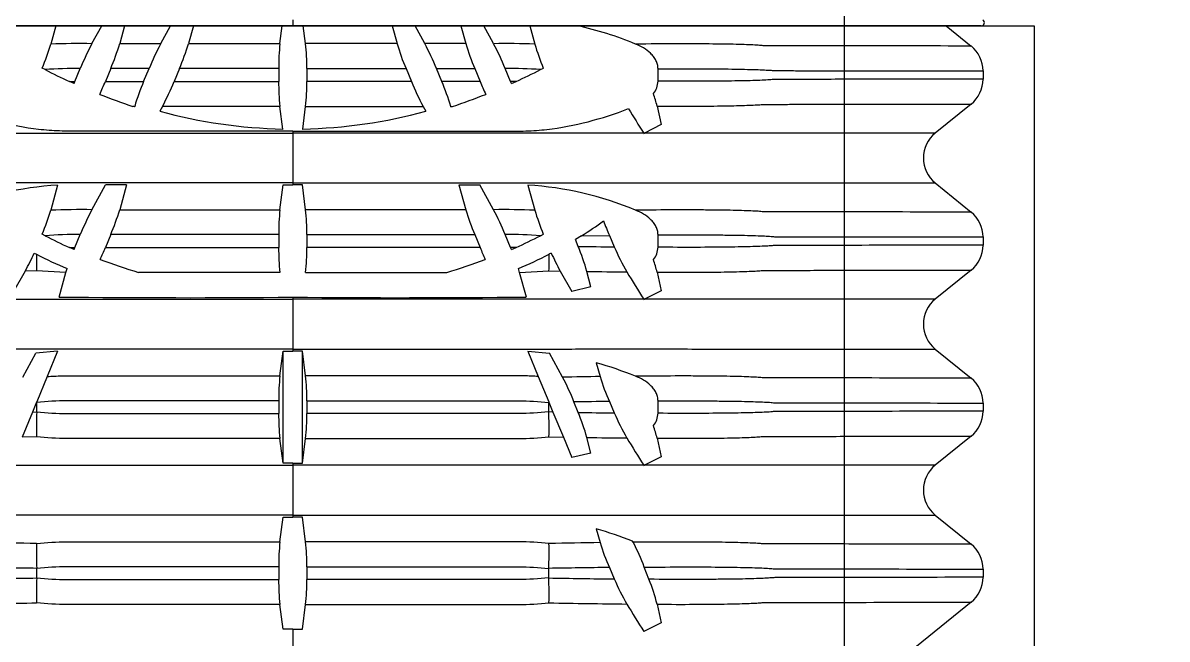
# Model space of a CAD drawing. Header units: millimetres. Extents: x -455371 to 117772, y -78417 to 116564.
# Drawn here: x -37894.9 to -37539.2, y 54080.9 to 54272.3 of the extents above; entities that cross this region are included whole.
import ezdxf

# ---------------------------------------------------------------- set-up
doc = ezdxf.new("R2010")
doc.units = ezdxf.units.MM
doc.layers.get('0').update_dxf_attribs({"color": 255})
doc.layers.add('BETON-STOP', color=141, linetype='Continuous')
doc.layers.add('Contorno-Cupolex', color=3, linetype='Continuous')
doc.layers.add('Cls', color=7, linetype='Continuous', lineweight=25)
doc.layers.add('quote', color=5, linetype='Continuous', lineweight=15)

# ---------------------------------------------------------------- blocks, each defined once
blk = doc.blocks.new('Cupolex H50')
at = {"layer": 'Contorno-Cupolex', "linetype": 'Continuous'}
for p, q in [((19721.008, 10163.821), (19721.008, 10163.635)), ((19721.008, 10163.635), (19699.654, 10163.635)), ((19742.363, 10163.635), (19721.008, 10163.635))]:
    blk.add_line(p, q, dxfattribs=at)
blk.add_arc((19742.364, 10163.735), 0.0998, 269.2777, 59.0372, dxfattribs=at)
blk = doc.blocks.new('*U2212')
at = {"xscale": 10.01836209701863, "yscale": 10.01836209701863, "zscale": 10.01836209701863}
blk.add_blockref('Cupolex H50', (-197854.97, -102387.76), dxfattribs=at)
blk = doc.blocks.new('*U2213')
at = {"layer": 'quote', "color": 0, "linetype": 'ByBlock', "lineweight": -2, "transparency": 16777216}
blk.add_blockref('*U2212', (0, 0), dxfattribs=at)
blk = doc.blocks.new('Bs H50 tacca 5')
at = {"layer": 'BETON-STOP'}
for p, q in [((19753.708, 9985.2), (19799.708, 9985.2)), ((19769.357, 9985.2), (19769.2, 9984.632)), ((19770.478, 9984.648), (19770.783, 9985.2)), ((19771.492, 9985.2), (19771.34, 9984.648)), ((19772.611, 9984.648), (19772.916, 9985.2)), ((19773.625, 9985.2), (19773.473, 9984.648)), ((19776.31, 9984.648), (19776.381, 9985.2)), ((19777.107, 9984.648), (19777.036, 9985.2)), ((19779.792, 9985.2), (19779.944, 9984.648)), ((19780.806, 9984.648), (19780.501, 9985.2)), ((19781.925, 9985.2), (19782.077, 9984.648)), ((19782.939, 9984.648), (19782.634, 9985.2)), ((19784.06, 9985.2), (19784.217, 9984.632)), ((19796.984, 9985.2), (19797.754, 9984.575)), ((19799.708, 9985.2), (19799.708, 9963.521)), ((19771.34, 9984.648), (19772.611, 9984.648)), ((19773.473, 9984.648), (19776.31, 9984.648)), ((19779.944, 9984.648), (19777.107, 9984.648)), ((19782.077, 9984.648), (19780.806, 9984.648)), ((19769.025, 9983.842), (19768.934, 9983.89)), ((19769.95, 9983.474), (19770.116, 9983.875)), ((19771.061, 9983.875), (19770.895, 9983.474)), ((19772.249, 9983.875), (19771.061, 9983.875)), ((19772.083, 9983.474), (19772.249, 9983.875)), ((19773.194, 9983.875), (19773.028, 9983.474)), ((19776.272, 9983.875), (19773.194, 9983.875)), ((19776.272, 9983.875), (19776.272, 9983.474)), ((19777.145, 9983.875), (19777.145, 9983.474)), ((19777.145, 9983.875), (19780.222, 9983.875)), ((19780.222, 9983.875), (19780.388, 9983.474)), ((19781.168, 9983.875), (19782.356, 9983.875)), ((19781.334, 9983.474), (19781.168, 9983.875)), ((19782.356, 9983.875), (19782.522, 9983.474)), ((19783.467, 9983.474), (19783.301, 9983.875)), ((19784.391, 9983.842), (19784.483, 9983.89)), ((19788.04, 9983.484), (19788.04, 9983.866)), ((19798.124, 9983.802), (19798.124, 9983.547)), ((19769.781, 9983.474), (19769.95, 9983.474)), ((19769.923, 9983.41), (19769.781, 9983.474)), ((19769.923, 9983.41), (19769.95, 9983.474)), ((19770.895, 9983.474), (19772.083, 9983.474)), ((19773.028, 9983.474), (19776.272, 9983.474)), ((19780.388, 9983.474), (19777.145, 9983.474)), ((19782.522, 9983.474), (19781.334, 9983.474)), ((19783.636, 9983.474), (19783.467, 9983.474)), ((19783.493, 9983.41), (19783.467, 9983.474)), ((19783.493, 9983.41), (19783.636, 9983.474)), ((19771.8, 9982.685), (19771.751, 9982.702)), ((19771.805, 9982.702), (19771.751, 9982.702)), ((19771.8, 9982.685), (19771.805, 9982.702)), ((19772.667, 9982.702), (19772.585, 9982.553)), ((19776.4, 9982), (19776.31, 9982.702)), ((19777.017, 9982), (19777.107, 9982.702)), ((19780.75, 9982.702), (19780.832, 9982.553)), ((19781.612, 9982.702), (19781.666, 9982.702)), ((19781.617, 9982.685), (19781.612, 9982.702)), ((19781.617, 9982.685), (19781.666, 9982.702)), ((19788.013, 9982.711), (19788.14, 9982.136)), ((19797.754, 9982.774), (19796.642, 9981.873)), ((19788.14, 9982.136), (19787.625, 9981.872)), ((19776.408, 9982), (19776.4, 9982)), ((19776.708, 9981.934), (19776.708, 9981.873)), ((19776.708, 9981.873), (19776.708, 9980.327)), ((19777.008, 9982), (19777.017, 9982)), ((19787.597, 9981.872), (19787.604, 9981.862)), ((19787.604, 9981.862), (19787.625, 9981.872)), ((19776.708, 9980.327), (19776.708, 9980.265)), ((19796.642, 9980.327), (19797.754, 9979.425)), ((19769.415, 9980.258), (19769.2, 9979.482)), ((19770.478, 9979.498), (19770.902, 9980.265)), ((19771.551, 9980.265), (19770.902, 9980.265)), ((19771.551, 9980.265), (19771.34, 9979.498)), ((19776.31, 9979.498), (19776.408, 9980.265)), ((19776.408, 9980.265), (19776.708, 9980.265)), ((19777.008, 9980.265), (19776.708, 9980.265)), ((19777.107, 9979.498), (19777.008, 9980.265)), ((19781.866, 9980.265), (19782.515, 9980.265)), ((19781.866, 9980.265), (19782.077, 9979.498)), ((19782.939, 9979.498), (19782.515, 9980.265)), ((19784.002, 9980.258), (19784.217, 9979.482)), ((19769.025, 9978.692), (19768.934, 9978.74)), ((19769.95, 9978.324), (19770.116, 9978.725)), ((19771.061, 9978.725), (19770.895, 9978.324)), ((19776.272, 9978.725), (19771.061, 9978.725)), ((19776.272, 9978.725), (19776.272, 9978.324)), ((19777.145, 9978.725), (19777.145, 9978.324)), ((19777.145, 9978.725), (19782.356, 9978.725)), ((19782.356, 9978.725), (19782.522, 9978.324)), ((19783.467, 9978.324), (19783.301, 9978.725)), ((19784.391, 9978.692), (19784.483, 9978.74)), ((19785.663, 9978.69), (19785.477, 9978.576)), ((19785.563, 9978.361), (19785.477, 9978.576)), ((19785.663, 9978.69), (19786.53, 9978.702)), ((19786.53, 9978.702), (19786.685, 9978.346)), ((19788.04, 9978.334), (19788.04, 9978.716)), ((19798.124, 9978.652), (19798.124, 9978.397)), ((19769.781, 9978.324), (19769.95, 9978.324)), ((19769.923, 9978.26), (19769.781, 9978.324)), ((19769.923, 9978.26), (19769.95, 9978.324)), ((19770.895, 9978.324), (19776.272, 9978.324)), ((19782.522, 9978.324), (19777.145, 9978.324)), ((19783.636, 9978.324), (19783.467, 9978.324)), ((19783.493, 9978.26), (19783.467, 9978.324)), ((19783.493, 9978.26), (19783.636, 9978.324)), ((19768.687, 9978.154), (19768.758, 9978.116)), ((19784.73, 9978.154), (19784.658, 9978.116)), ((19768.411, 9977.597), (19768.049, 9976.961)), ((19768.76, 9977.602), (19768.411, 9977.597)), ((19769.672, 9977.552), (19768.76, 9977.602)), ((19769.462, 9976.79), (19769.672, 9977.552)), ((19769.672, 9977.552), (19769.708, 9977.673)), ((19783.745, 9977.552), (19783.709, 9977.673)), ((19783.745, 9977.552), (19784.657, 9977.602)), ((19783.955, 9976.79), (19783.745, 9977.552)), ((19784.657, 9977.602), (19785.005, 9977.597)), ((19785.005, 9977.597), (19785.367, 9976.961)), ((19785.959, 9977.101), (19785.834, 9977.584)), ((19788.013, 9977.561), (19788.14, 9976.986)), ((19797.754, 9977.624), (19796.642, 9976.723)), ((19785.959, 9977.101), (19785.367, 9976.961)), ((19776.708, 9976.784), (19776.708, 9976.723)), ((19788.14, 9976.986), (19787.625, 9976.722)), ((19776.708, 9976.723), (19776.708, 9975.177)), ((19787.597, 9976.722), (19787.604, 9976.712)), ((19787.604, 9976.712), (19787.625, 9976.722)), ((19768.336, 9974.304), (19768.742, 9975.052)), ((19769.415, 9975.108), (19768.742, 9975.052)), ((19769.415, 9975.108), (19769.091, 9974.325)), ((19776.31, 9974.348), (19776.408, 9975.115)), ((19776.408, 9971.634), (19776.408, 9975.115)), ((19776.408, 9975.115), (19776.708, 9975.115)), ((19776.708, 9975.177), (19776.708, 9975.115)), ((19777.008, 9975.115), (19776.708, 9975.115)), ((19777.107, 9974.348), (19777.008, 9975.115)), ((19777.008, 9971.634), (19777.008, 9975.115)), ((19784.002, 9975.108), (19784.674, 9975.052)), ((19784.002, 9975.108), (19784.326, 9974.325)), ((19785.081, 9974.304), (19784.674, 9975.052)), ((19796.642, 9975.177), (19797.754, 9974.275)), ((19786.123, 9974.752), (19786.243, 9974.322)), ((19769.091, 9974.325), (19768.767, 9973.544)), ((19784.326, 9974.325), (19784.649, 9973.544)), ((19776.272, 9973.575), (19776.272, 9973.174)), ((19777.145, 9973.575), (19777.145, 9973.174)), ((19786.53, 9973.552), (19786.685, 9973.196)), ((19788.04, 9973.184), (19788.04, 9973.566)), ((19768.635, 9973.224), (19768.312, 9972.445)), ((19768.759, 9973.524), (19768.635, 9973.224)), ((19768.635, 9973.224), (19768.768, 9973.226)), ((19768.767, 9973.544), (19768.759, 9973.524)), ((19768.768, 9973.523), (19768.759, 9973.524)), ((19768.767, 9973.544), (19768.768, 9973.523)), ((19768.768, 9973.516), (19768.768, 9973.523)), ((19768.768, 9973.233), (19768.768, 9973.516)), ((19768.768, 9973.226), (19768.768, 9973.233)), ((19784.649, 9973.544), (19784.648, 9973.523)), ((19784.648, 9973.523), (19784.658, 9973.524)), ((19784.648, 9973.516), (19784.648, 9973.523)), ((19784.648, 9973.233), (19784.648, 9973.516)), ((19784.648, 9973.226), (19784.648, 9973.233)), ((19784.782, 9973.224), (19784.648, 9973.226)), ((19784.649, 9973.544), (19784.658, 9973.524)), ((19784.658, 9973.524), (19784.782, 9973.224)), ((19784.782, 9973.224), (19785.105, 9972.445)), ((19785.563, 9973.211), (19785.433, 9973.536)), ((19798.124, 9973.502), (19798.124, 9973.247)), ((19768.76, 9972.452), (19768.312, 9972.445)), ((19776.408, 9971.634), (19776.31, 9972.402)), ((19777.008, 9971.634), (19777.107, 9972.402)), ((19784.657, 9972.452), (19785.105, 9972.445)), ((19785.105, 9972.445), (19785.367, 9971.811)), ((19785.959, 9971.951), (19785.834, 9972.434)), ((19788.013, 9972.411), (19788.14, 9971.836)), ((19797.754, 9972.474), (19796.642, 9971.573)), ((19785.959, 9971.951), (19785.367, 9971.811)), ((19788.14, 9971.836), (19787.625, 9971.572)), ((19776.708, 9971.634), (19776.408, 9971.634)), ((19776.708, 9971.634), (19776.708, 9971.573)), ((19776.708, 9971.634), (19777.008, 9971.634)), ((19776.708, 9971.573), (19776.708, 9970.027)), ((19787.597, 9971.572), (19787.604, 9971.562)), ((19787.604, 9971.562), (19787.625, 9971.572)), ((19776.708, 9970.027), (19776.708, 9969.965)), ((19796.642, 9970.027), (19797.754, 9969.125)), ((19776.31, 9969.198), (19776.408, 9969.965)), ((19776.408, 9969.965), (19776.708, 9969.965)), ((19777.008, 9969.965), (19776.708, 9969.965)), ((19777.107, 9969.198), (19777.008, 9969.965)), ((19786.123, 9969.602), (19786.243, 9969.172)), ((19787.269, 9969.183), (19787.249, 9969.22)), ((19768.768, 9968.366), (19768.768, 9968.373)), ((19768.768, 9968.083), (19768.768, 9968.366)), ((19776.272, 9968.425), (19776.272, 9968.024)), ((19777.145, 9968.425), (19777.145, 9968.024)), ((19784.648, 9968.366), (19784.648, 9968.373)), ((19784.648, 9968.083), (19784.648, 9968.366)), ((19786.53, 9968.402), (19786.685, 9968.046)), ((19787.76, 9968.036), (19787.614, 9968.413)), ((19798.124, 9968.352), (19798.124, 9968.097)), ((19768.768, 9968.076), (19768.768, 9968.083)), ((19784.648, 9968.076), (19784.648, 9968.083)), ((19776.408, 9966.484), (19776.31, 9967.252)), ((19777.008, 9966.484), (19777.107, 9967.252)), ((19788.013, 9967.261), (19788.14, 9966.686)), ((19797.754, 9967.324), (19796.059, 9965.95)), ((19776.708, 9966.484), (19776.408, 9966.484)), ((19776.708, 9966.484), (19776.708, 9965.95)), ((19776.708, 9966.484), (19777.008, 9966.484)), ((19788.14, 9966.686), (19787.604, 9966.412))]:
    blk.add_line(p, q, dxfattribs=at)
for centre, radius, start, end in [((19783.423, 9975.31), 10.115, 67.204, 77.909), ((19762.319, 9986.678), 7.179, 337.1514, 343.4401), ((19770.1, 9964.262), 20.389, 88.9401, 92.5327), ((19777.919, 9980.694), 8.426, 152.0178, 157.8232), ((19764.329, 9986.738), 7.315, 336.961, 343.3986), ((19780.051, 9980.695), 8.425, 152.0175, 157.823), ((19766.462, 9986.738), 7.316, 336.9609, 343.3983), ((19783.018, 9983.927), 6.746, 173.8671, 180.4429), ((19770.399, 9983.927), 6.746, 359.5571, 6.1329), ((19786.955, 9986.738), 7.316, 196.6017, 203.0391), ((19773.366, 9980.695), 8.425, 22.177, 27.9825), ((19789.087, 9986.738), 7.315, 196.6014, 203.039), ((19783.316, 9964.262), 20.389, 87.4673, 91.0599), ((19775.498, 9980.694), 8.426, 22.1768, 27.9822), ((19791.098, 9986.678), 7.179, 196.5599, 202.8486), ((19797.128, 9983.801), 0.996, 0.0934, 51.069), ((19769.904, 9972.695), 11.182, 88.9164, 94.5085), ((19783.512, 9972.695), 11.182, 85.4915, 91.0836), ((19776.708, 9998.65), 16.682, 242.577, 245.463), ((19776.708, 9998.65), 16.682, 294.537, 297.423), ((19797.128, 9983.548), 0.995, 308.9229, 359.9147), ((19761.085, 9987.532), 10.616, 335.1742, 337.5273), ((19778.676, 9980.661), 7.168, 156.8946, 163.4647), ((19765.288, 9986.626), 8.358, 331.994, 337.8464), ((19782.779, 9983.41), 6.508, 179.4367, 186.2533), ((19770.637, 9983.41), 6.508, 353.7467, 0.5633), ((19788.129, 9986.626), 8.358, 202.1536, 208.006), ((19774.74, 9980.661), 7.168, 16.5353, 23.1054), ((19792.332, 9987.532), 10.616, 202.4727, 204.8258), ((19787.407, 9983.498), 0.633, 321.1137, 358.7361), ((19778.13, 10001.912), 20.242, 248.5261, 251.6284), ((19775.286, 10001.912), 20.242, 288.3716, 291.4739), ((19783.686, 9981.664), 4.451, 13.5966, 18.8246), ((19776.709, 9997.584), 15.586, 254.6566, 268.8647), ((19776.708, 9997.584), 15.586, 271.1353, 285.3434), ((19818.005, 10001.276), 36.071, 211.1229, 212.5432), ((19797.264, 9981.1), 0.992, 128.8507, 231.1493), ((19769.994, 9970.16), 10.115, 93.2828, 112.796), ((19783.423, 9970.16), 10.115, 67.204, 86.7172), ((19762.319, 9981.528), 7.179, 337.1514, 343.4401), ((19770.1, 9959.112), 20.389, 88.9401, 92.5327), ((19777.919, 9975.544), 8.426, 152.0178, 157.8232), ((19764.329, 9981.588), 7.315, 336.961, 343.3986), ((19783.018, 9978.777), 6.746, 173.8671, 180.4429), ((19770.399, 9978.777), 6.746, 359.5571, 6.1329), ((19789.087, 9981.588), 7.315, 196.6014, 203.039), ((19783.316, 9959.112), 20.389, 87.4673, 91.0599), ((19775.498, 9975.544), 8.426, 22.1768, 27.9822), ((19791.098, 9981.528), 7.179, 196.5599, 202.8486), ((19797.128, 9978.651), 0.996, 0.0934, 51.069), ((19779.191, 9989.118), 12.274, 301.8239, 305.6812), ((19794.615, 9982.22), 8.817, 200.3864, 203.5188), ((19769.904, 9967.545), 11.182, 88.9164, 94.5085), ((19776.708, 9993.5), 16.682, 242.577, 245.463), ((19783.512, 9967.545), 11.182, 85.4915, 91.0836), ((19776.708, 9993.5), 16.682, 294.537, 297.423), ((19760.985, 9982.425), 10.725, 335.3846, 337.52), ((19782.779, 9978.26), 6.508, 179.4367, 186.2533), ((19770.637, 9978.26), 6.508, 353.7467, 0.5633), ((19792.431, 9982.425), 10.725, 202.48, 204.6154), ((19790.557, 10301.602), 323.28, 269.11496, 269.31372), ((19779.164, 9975.703), 6.93, 15.7431, 22.5557), ((19793.374, 9981.202), 7.274, 203.1216, 209.9777), ((19787.407, 9978.348), 0.633, 321.1137, 358.7361), ((19797.128, 9978.398), 0.995, 308.9229, 359.9147), ((19762.106, 9981.063), 7.195, 331.1997, 336.1501), ((19775.871, 9977.883), 7.116, 178.1178, 182.2569), ((19775.358, 9991.025), 14.498, 242.9216, 247.0622), ((19776.708, 9993.5), 16.65, 248.9776, 253.305), ((19776.708, 9993.5), 16.65, 286.695, 291.0224), ((19778.059, 9991.025), 14.498, 292.9378, 297.0784), ((19777.546, 9977.883), 7.116, 357.7431, 1.8822), ((19791.31, 9981.063), 7.195, 203.8499, 208.8003), ((19783.686, 9976.514), 4.451, 13.5966, 18.8246), ((19789.497, 10218.673), 241.117, 269.12954, 269.42423), ((19819.088, 9996.805), 37.349, 211.0006, 212.527), ((19773.388, 10352.976), 376.206, 269.4021, 270.50569), ((19780.029, 10352.976), 376.206, 269.49431, 270.5979), ((19797.264, 9975.95), 0.992, 128.8507, 231.1493), ((19782.545, 9962.346), 12.912, 68.1933, 73.9131), ((19783.018, 9973.627), 6.746, 173.8671, 180.4429), ((19770.399, 9973.627), 6.746, 359.5571, 6.1329), ((19792.29, 9538.338), 436.026, 90.79467, 90.94735), ((19777.85, 9970.53), 8.157, 21.6267, 27.5629), ((19792.363, 9976.166), 6.392, 196.7661, 204.1399), ((19797.128, 9973.501), 0.996, 0.0934, 51.069), ((19790.921, 9624.223), 349.356, 90.7202, 90.90021), ((19777.687, 9972.745), 8.932, 176.9126, 181.8782), ((19775.73, 9972.745), 8.932, 358.1218, 3.0874), ((19790.557, 10296.452), 323.28, 269.11496, 269.31372), ((19779.164, 9970.553), 6.93, 15.7431, 22.5557), ((19793.374, 9976.052), 7.274, 203.1216, 209.9777), ((19797.128, 9973.248), 0.995, 308.9229, 359.9147), ((19782.779, 9973.11), 6.508, 179.4367, 186.2533), ((19770.637, 9973.11), 6.508, 353.7467, 0.5633), ((19787.407, 9973.198), 0.633, 321.1137, 358.7361), ((19783.686, 9971.364), 4.451, 13.5966, 18.8246), ((19789.497, 10213.523), 241.117, 269.12954, 269.42423), ((19819.088, 9991.655), 37.349, 211.0006, 212.527), ((19797.264, 9970.8), 0.992, 128.8507, 231.1493), ((19782.589, 9957.331), 12.77, 68.5951, 73.9327), ((19759.116, 9399.686), 569.543, 89.02971, 89.18931), ((19777.687, 9968.854), 8.932, 178.1218, 183.0874), ((19783.018, 9968.477), 6.746, 173.8671, 180.4429), ((19770.399, 9968.477), 6.746, 359.5571, 6.1329), ((19775.73, 9968.854), 8.932, 356.9126, 1.8782), ((19794.301, 9399.686), 569.543, 90.81069, 90.97029), ((19792.363, 9971.016), 6.392, 196.7661, 204.1399), ((19780.68, 9965.774), 7.42, 20.8357, 27.3599), ((19797.128, 9968.351), 0.996, 0.0934, 51.069), ((19761.187, 9525.576), 442.863, 89.01905, 89.26254), ((19792.23, 9525.576), 442.863, 90.73746, 90.98095), ((19761.563, 10386.773), 418.759, 270.70721, 270.98586), ((19777.687, 9967.595), 8.932, 176.9126, 181.8782), ((19782.779, 9967.96), 6.508, 179.4367, 186.2533), ((19770.637, 9967.96), 6.508, 353.7467, 0.5633), ((19791.853, 10386.773), 418.759, 269.01414, 269.29279), ((19775.73, 9967.595), 8.932, 358.1218, 3.0874), ((19793.374, 9970.902), 7.274, 203.1216, 209.9777), ((19782.044, 9965.743), 6.159, 14.2636, 21.852), ((19797.128, 9968.098), 0.995, 308.9229, 359.9147), ((19762.525, 10319.911), 352.663, 270.62038, 271.0131), ((19790.892, 10319.911), 352.663, 268.9869, 269.37962), ((19818.909, 9986.395), 37.139, 210.9975, 212.5513)]:
    blk.add_arc(centre, radius, start, end, dxfattribs=at)
for points, knots in [([(19797.754, 9984.575), (19796.492, 9984.575), (19795.229, 9984.578), (19793.333, 9984.581), (19792.701, 9984.582), (19791.911, 9984.583), (19791.753, 9984.584), (19791.516, 9984.584), (19791.437, 9984.584), (19791.339, 9984.584), (19791.319, 9984.584), (19791.279, 9984.585), (19791.256, 9984.588), (19791.178, 9984.596), (19791.115, 9984.6), (19790.967, 9984.608), (19790.882, 9984.611), (19790.688, 9984.618), (19790.579, 9984.622), (19790.221, 9984.631), (19789.944, 9984.635), (19789.472, 9984.639), (19789.306, 9984.64), (19788.953, 9984.641), (19788.767, 9984.641), (19788.19, 9984.64), (19787.779, 9984.638), (19787.342, 9984.634)], [0, 0, 0, 0, 0.5, 0.5, 0.75, 0.75, 0.8125, 0.8125, 0.84375, 0.84375, 0.851563, 0.851563, 0.859375, 0.859375, 0.875, 0.875, 0.890625, 0.890625, 0.90625, 0.90625, 0.9375, 0.9375, 0.953125, 0.953125, 0.96875, 0.96875, 1, 1, 1, 1]), ([(19788.04, 9983.866), (19788.04, 9983.912), (19788.034, 9983.957), (19788.017, 9984.024), (19788.01, 9984.046), (19787.994, 9984.089), (19787.985, 9984.11), (19787.954, 9984.172), (19787.929, 9984.21), (19787.887, 9984.265), (19787.872, 9984.283), (19787.841, 9984.317), (19787.825, 9984.333), (19787.743, 9984.413), (19787.669, 9984.466), (19787.51, 9984.561), (19787.427, 9984.6), (19787.342, 9984.634)], [0, 0, 0, 0, 0.125, 0.125, 0.1875, 0.1875, 0.25, 0.25, 0.375, 0.375, 0.4375, 0.4375, 0.5, 0.5, 0.75, 0.75, 1, 1, 1, 1]), ([(19788.04, 9983.866), (19788.462, 9983.868), (19788.858, 9983.869), (19789.408, 9983.868), (19789.585, 9983.868), (19789.918, 9983.865), (19790.074, 9983.864), (19790.516, 9983.859), (19790.772, 9983.853), (19791.096, 9983.843), (19791.194, 9983.84), (19791.364, 9983.832), (19791.438, 9983.829), (19791.563, 9983.82), (19791.615, 9983.813), (19791.697, 9983.81), (19791.735, 9983.812), (19791.852, 9983.811), (19791.931, 9983.811), (19792.166, 9983.811), (19792.323, 9983.81), (19793.107, 9983.809), (19793.735, 9983.808), (19795.617, 9983.805), (19796.871, 9983.802), (19798.124, 9983.802)], [0, 0, 0, 0, 0.03125, 0.03125, 0.046875, 0.046875, 0.0625, 0.0625, 0.09375, 0.09375, 0.109375, 0.109375, 0.125, 0.125, 0.140625, 0.140625, 0.15625, 0.15625, 0.1875, 0.1875, 0.25, 0.25, 0.5, 0.5, 1, 1, 1, 1]), ([(19798.124, 9983.547), (19796.87, 9983.547), (19795.615, 9983.545), (19793.731, 9983.542), (19793.103, 9983.541), (19792.318, 9983.539), (19792.161, 9983.539), (19791.925, 9983.538), (19791.847, 9983.538), (19791.729, 9983.538), (19791.692, 9983.54), (19791.608, 9983.535), (19791.555, 9983.528), (19791.365, 9983.516), (19791.195, 9983.509), (19790.87, 9983.499), (19790.751, 9983.496), (19790.495, 9983.491), (19790.358, 9983.489), (19789.918, 9983.484), (19789.587, 9983.481), (19788.853, 9983.48), (19788.459, 9983.481), (19788.04, 9983.484)], [0, 0, 0, 0, 0.5, 0.5, 0.75, 0.75, 0.8125, 0.8125, 0.84375, 0.84375, 0.859375, 0.859375, 0.875, 0.875, 0.90625, 0.90625, 0.921875, 0.921875, 0.9375, 0.9375, 0.96875, 0.96875, 1, 1, 1, 1]), ([(19776.708, 9981.934), (19774.955, 9981.934), (19773.201, 9981.934), (19771.008, 9981.934), (19770.57, 9981.934), (19770.022, 9981.934), (19769.912, 9981.934), (19769.693, 9981.934), (19769.584, 9981.936), (19769.257, 9981.947), (19769.04, 9981.963), (19768.393, 9982.037), (19767.967, 9982.119), (19767.124, 9982.338), (19766.706, 9982.474), (19766.291, 9982.632)], [0, 0, 0, 0, 0.5, 0.5, 0.625, 0.625, 0.65625, 0.65625, 0.6875, 0.6875, 0.75, 0.75, 0.875, 0.875, 1, 1, 1, 1]), ([(19776.708, 9981.934), (19778.462, 9981.934), (19780.216, 9981.934), (19782.408, 9981.934), (19782.847, 9981.934), (19783.395, 9981.934), (19783.504, 9981.934), (19783.724, 9981.934), (19783.833, 9981.936), (19784.16, 9981.947), (19784.377, 9981.963), (19785.024, 9982.037), (19785.45, 9982.119), (19786.293, 9982.338), (19786.711, 9982.474), (19787.126, 9982.632)], [0, 0, 0, 0, 0.5, 0.5, 0.625, 0.625, 0.65625, 0.65625, 0.6875, 0.6875, 0.75, 0.75, 0.875, 0.875, 1, 1, 1, 1]), ([(19788.013, 9982.711), (19788.422, 9982.709), (19788.803, 9982.708), (19789.33, 9982.71), (19789.498, 9982.711), (19789.811, 9982.714), (19789.958, 9982.715), (19790.233, 9982.72), (19790.36, 9982.722), (19790.595, 9982.728), (19790.703, 9982.732), (19790.991, 9982.742), (19791.135, 9982.749), (19791.261, 9982.762), (19791.283, 9982.765), (19791.322, 9982.765), (19791.341, 9982.765), (19791.4, 9982.765), (19791.438, 9982.765), (19791.555, 9982.765), (19791.632, 9982.765), (19791.865, 9982.766), (19792.02, 9982.766), (19792.795, 9982.768), (19793.415, 9982.769), (19795.276, 9982.772), (19796.516, 9982.774), (19797.754, 9982.774)], [0, 0, 0, 0, 0.03125, 0.03125, 0.046875, 0.046875, 0.0625, 0.0625, 0.078125, 0.078125, 0.09375, 0.09375, 0.125, 0.125, 0.132812, 0.132812, 0.140625, 0.140625, 0.15625, 0.15625, 0.1875, 0.1875, 0.25, 0.25, 0.5, 0.5, 1, 1, 1, 1]), ([(19765.819, 9981.872), (19766.196, 9981.872), (19766.595, 9981.872), (19767.226, 9981.872), (19767.441, 9981.872), (19767.884, 9981.872), (19768.11, 9981.872), (19768.789, 9981.872), (19769.249, 9981.873), (19769.947, 9981.873), (19770.181, 9981.873), (19770.647, 9981.873), (19770.88, 9981.873), (19772.978, 9981.873), (19774.843, 9981.873), (19776.708, 9981.873)], [0, 0, 0, 0, 0.125, 0.125, 0.1875, 0.1875, 0.25, 0.25, 0.375, 0.375, 0.4375, 0.4375, 0.5, 0.5, 1, 1, 1, 1]), ([(19787.597, 9981.872), (19787.221, 9981.872), (19786.822, 9981.872), (19786.191, 9981.872), (19785.975, 9981.872), (19785.533, 9981.872), (19785.307, 9981.872), (19784.627, 9981.872), (19784.168, 9981.873), (19783.469, 9981.873), (19783.236, 9981.873), (19782.77, 9981.873), (19782.537, 9981.873), (19780.439, 9981.873), (19778.573, 9981.873), (19776.708, 9981.873)], [0, 0, 0, 0, 0.125, 0.125, 0.1875, 0.1875, 0.25, 0.25, 0.375, 0.375, 0.4375, 0.4375, 0.5, 0.5, 1, 1, 1, 1]), ([(19796.642, 9981.873), (19795.434, 9981.873), (19794.227, 9981.873), (19792.415, 9981.873), (19791.811, 9981.873), (19790.906, 9981.873), (19790.604, 9981.873), (19790.264, 9981.873), (19790.228, 9981.873), (19790.148, 9981.873), (19790.095, 9981.873), (19789.897, 9981.872), (19789.718, 9981.872), (19789.265, 9981.872), (19788.987, 9981.872), (19788.362, 9981.872), (19788.013, 9981.872), (19787.625, 9981.872)], [0, 0, 0, 0, 0.5, 0.5, 0.75, 0.75, 0.875, 0.875, 0.890625, 0.890625, 0.90625, 0.90625, 0.9375, 0.9375, 0.96875, 0.96875, 1, 1, 1, 1]), ([(19776.708, 9980.327), (19775.507, 9980.327), (19774.306, 9980.327), (19772.505, 9980.327), (19771.904, 9980.327), (19771.003, 9980.327), (19770.703, 9980.327), (19770.253, 9980.327), (19770.103, 9980.327), (19769.802, 9980.327), (19769.652, 9980.327), (19769.202, 9980.327), (19768.902, 9980.327), (19768.303, 9980.328), (19768.009, 9980.328), (19767.438, 9980.328), (19767.159, 9980.328), (19766.615, 9980.328), (19766.349, 9980.328), (19765.595, 9980.328), (19765.144, 9980.328), (19764.348, 9980.328), (19764.021, 9980.328), (19763.636, 9980.327), (19763.526, 9980.327), (19763.347, 9980.327), (19763.277, 9980.327), (19763.179, 9980.327), (19763.134, 9980.327), (19763.04, 9980.327), (19762.994, 9980.327), (19762.76, 9980.327), (19762.573, 9980.327), (19762.012, 9980.327), (19761.638, 9980.327), (19759.767, 9980.327), (19758.271, 9980.327), (19756.775, 9980.327)], [0, 0, 0, 0, 0.0625, 0.0625, 0.09375, 0.09375, 0.109375, 0.109375, 0.117188, 0.117188, 0.125, 0.125, 0.140625, 0.140625, 0.15625, 0.15625, 0.171875, 0.171875, 0.1875, 0.1875, 0.21875, 0.21875, 0.25, 0.25, 0.265625, 0.265625, 0.28125, 0.28125, 0.296875, 0.296875, 0.3125, 0.3125, 0.375, 0.375, 0.5, 0.5, 1, 1, 1, 1]), ([(19776.708, 9980.327), (19777.909, 9980.327), (19779.11, 9980.327), (19780.912, 9980.327), (19781.513, 9980.327), (19782.413, 9980.327), (19782.714, 9980.327), (19783.164, 9980.327), (19783.314, 9980.327), (19783.614, 9980.327), (19783.764, 9980.327), (19784.215, 9980.327), (19784.514, 9980.327), (19785.113, 9980.328), (19785.407, 9980.328), (19785.979, 9980.328), (19786.258, 9980.328), (19786.801, 9980.328), (19787.067, 9980.328), (19787.822, 9980.328), (19788.273, 9980.328), (19789.069, 9980.328), (19789.396, 9980.328), (19789.78, 9980.327), (19789.891, 9980.327), (19790.07, 9980.327), (19790.139, 9980.327), (19790.238, 9980.327), (19790.283, 9980.327), (19790.376, 9980.327), (19790.423, 9980.327), (19790.657, 9980.327), (19790.844, 9980.327), (19791.405, 9980.327), (19791.779, 9980.327), (19793.65, 9980.327), (19795.146, 9980.327), (19796.642, 9980.327)], [0, 0, 0, 0, 0.0625, 0.0625, 0.09375, 0.09375, 0.109375, 0.109375, 0.117188, 0.117188, 0.125, 0.125, 0.140625, 0.140625, 0.15625, 0.15625, 0.171875, 0.171875, 0.1875, 0.1875, 0.21875, 0.21875, 0.25, 0.25, 0.265625, 0.265625, 0.28125, 0.28125, 0.296875, 0.296875, 0.3125, 0.3125, 0.375, 0.375, 0.5, 0.5, 1, 1, 1, 1]), ([(19797.754, 9979.425), (19796.492, 9979.425), (19795.229, 9979.428), (19793.333, 9979.431), (19792.701, 9979.432), (19791.911, 9979.433), (19791.753, 9979.434), (19791.516, 9979.434), (19791.437, 9979.434), (19791.339, 9979.434), (19791.319, 9979.434), (19791.279, 9979.435), (19791.256, 9979.438), (19791.178, 9979.446), (19791.115, 9979.45), (19790.967, 9979.458), (19790.882, 9979.461), (19790.688, 9979.468), (19790.579, 9979.472), (19790.221, 9979.481), (19789.944, 9979.485), (19789.472, 9979.489), (19789.306, 9979.49), (19788.953, 9979.491), (19788.767, 9979.491), (19788.19, 9979.49), (19787.779, 9979.488), (19787.342, 9979.484)], [0, 0, 0, 0, 0.5, 0.5, 0.75, 0.75, 0.8125, 0.8125, 0.84375, 0.84375, 0.851562, 0.851562, 0.859375, 0.859375, 0.875, 0.875, 0.890625, 0.890625, 0.90625, 0.90625, 0.9375, 0.9375, 0.953125, 0.953125, 0.96875, 0.96875, 1, 1, 1, 1]), ([(19788.04, 9978.716), (19788.04, 9978.762), (19788.034, 9978.807), (19788.017, 9978.874), (19788.01, 9978.896), (19787.994, 9978.939), (19787.985, 9978.96), (19787.954, 9979.022), (19787.929, 9979.06), (19787.887, 9979.115), (19787.872, 9979.133), (19787.841, 9979.167), (19787.825, 9979.183), (19787.743, 9979.263), (19787.669, 9979.316), (19787.51, 9979.411), (19787.427, 9979.45), (19787.342, 9979.484)], [0, 0, 0, 0, 0.125, 0.125, 0.1875, 0.1875, 0.25, 0.25, 0.375, 0.375, 0.4375, 0.4375, 0.5, 0.5, 0.75, 0.75, 1, 1, 1, 1]), ([(19788.04, 9978.716), (19788.462, 9978.718), (19788.858, 9978.719), (19789.408, 9978.718), (19789.585, 9978.718), (19789.918, 9978.715), (19790.074, 9978.714), (19790.516, 9978.709), (19790.772, 9978.703), (19791.096, 9978.693), (19791.194, 9978.69), (19791.364, 9978.682), (19791.438, 9978.679), (19791.563, 9978.67), (19791.615, 9978.663), (19791.697, 9978.66), (19791.735, 9978.662), (19791.852, 9978.661), (19791.931, 9978.661), (19792.166, 9978.661), (19792.323, 9978.66), (19793.107, 9978.659), (19793.735, 9978.658), (19795.617, 9978.655), (19796.871, 9978.652), (19798.124, 9978.652)], [0, 0, 0, 0, 0.03125, 0.03125, 0.046875, 0.046875, 0.0625, 0.0625, 0.09375, 0.09375, 0.109375, 0.109375, 0.125, 0.125, 0.140625, 0.140625, 0.15625, 0.15625, 0.1875, 0.1875, 0.25, 0.25, 0.5, 0.5, 1, 1, 1, 1]), ([(19798.124, 9978.397), (19796.87, 9978.397), (19795.615, 9978.395), (19793.731, 9978.392), (19793.103, 9978.391), (19792.318, 9978.389), (19792.161, 9978.389), (19791.925, 9978.388), (19791.847, 9978.388), (19791.729, 9978.388), (19791.692, 9978.39), (19791.608, 9978.385), (19791.555, 9978.378), (19791.365, 9978.366), (19791.195, 9978.359), (19790.87, 9978.349), (19790.751, 9978.346), (19790.495, 9978.341), (19790.358, 9978.339), (19789.918, 9978.334), (19789.587, 9978.331), (19788.853, 9978.33), (19788.459, 9978.331), (19788.04, 9978.334)], [0, 0, 0, 0, 0.5, 0.5, 0.75, 0.75, 0.8125, 0.8125, 0.84375, 0.84375, 0.859375, 0.859375, 0.875, 0.875, 0.90625, 0.90625, 0.921875, 0.921875, 0.9375, 0.9375, 0.96875, 0.96875, 1, 1, 1, 1]), ([(19788.013, 9977.561), (19788.422, 9977.559), (19788.803, 9977.558), (19789.33, 9977.56), (19789.498, 9977.561), (19789.811, 9977.564), (19789.958, 9977.565), (19790.233, 9977.57), (19790.36, 9977.572), (19790.595, 9977.578), (19790.703, 9977.582), (19790.991, 9977.592), (19791.135, 9977.599), (19791.261, 9977.612), (19791.283, 9977.615), (19791.322, 9977.615), (19791.341, 9977.615), (19791.4, 9977.615), (19791.438, 9977.615), (19791.555, 9977.615), (19791.632, 9977.615), (19791.865, 9977.616), (19792.02, 9977.616), (19792.795, 9977.618), (19793.415, 9977.619), (19795.276, 9977.622), (19796.516, 9977.624), (19797.754, 9977.624)], [0, 0, 0, 0, 0.03125, 0.03125, 0.046875, 0.046875, 0.0625, 0.0625, 0.078125, 0.078125, 0.09375, 0.09375, 0.125, 0.125, 0.132813, 0.132813, 0.140625, 0.140625, 0.15625, 0.15625, 0.1875, 0.1875, 0.25, 0.25, 0.5, 0.5, 1, 1, 1, 1]), ([(19765.819, 9976.722), (19766.196, 9976.722), (19766.595, 9976.722), (19767.226, 9976.722), (19767.441, 9976.722), (19767.884, 9976.722), (19768.11, 9976.722), (19768.789, 9976.722), (19769.249, 9976.723), (19769.947, 9976.723), (19770.181, 9976.723), (19770.647, 9976.723), (19770.88, 9976.723), (19772.978, 9976.723), (19774.843, 9976.723), (19776.708, 9976.723)], [0, 0, 0, 0, 0.125, 0.125, 0.1875, 0.1875, 0.25, 0.25, 0.375, 0.375, 0.4375, 0.4375, 0.5, 0.5, 1, 1, 1, 1]), ([(19787.597, 9976.722), (19787.221, 9976.722), (19786.822, 9976.722), (19786.191, 9976.722), (19785.975, 9976.722), (19785.533, 9976.722), (19785.307, 9976.722), (19784.627, 9976.722), (19784.168, 9976.723), (19783.469, 9976.723), (19783.236, 9976.723), (19782.77, 9976.723), (19782.537, 9976.723), (19780.439, 9976.723), (19778.573, 9976.723), (19776.708, 9976.723)], [0, 0, 0, 0, 0.125, 0.125, 0.1875, 0.1875, 0.25, 0.25, 0.375, 0.375, 0.4375, 0.4375, 0.5, 0.5, 1, 1, 1, 1]), ([(19796.642, 9976.723), (19795.434, 9976.723), (19794.227, 9976.723), (19792.415, 9976.723), (19791.811, 9976.723), (19790.906, 9976.723), (19790.604, 9976.723), (19790.264, 9976.723), (19790.228, 9976.723), (19790.148, 9976.723), (19790.095, 9976.723), (19789.897, 9976.722), (19789.718, 9976.722), (19789.265, 9976.722), (19788.987, 9976.722), (19788.362, 9976.722), (19788.013, 9976.722), (19787.625, 9976.722)], [0, 0, 0, 0, 0.5, 0.5, 0.75, 0.75, 0.875, 0.875, 0.890625, 0.890625, 0.90625, 0.90625, 0.9375, 0.9375, 0.96875, 0.96875, 1, 1, 1, 1]), ([(19776.708, 9975.177), (19775.507, 9975.177), (19774.306, 9975.177), (19772.505, 9975.177), (19771.904, 9975.177), (19771.003, 9975.177), (19770.703, 9975.177), (19770.253, 9975.177), (19770.103, 9975.177), (19769.802, 9975.177), (19769.652, 9975.177), (19769.202, 9975.177), (19768.902, 9975.177), (19768.303, 9975.178), (19768.009, 9975.178), (19767.438, 9975.178), (19767.159, 9975.178), (19766.615, 9975.178), (19766.349, 9975.178), (19765.595, 9975.178), (19765.144, 9975.178), (19764.348, 9975.178), (19764.021, 9975.178), (19763.636, 9975.177), (19763.526, 9975.177), (19763.347, 9975.177), (19763.277, 9975.177), (19763.179, 9975.177), (19763.134, 9975.177), (19763.04, 9975.177), (19762.994, 9975.177), (19762.76, 9975.177), (19762.573, 9975.177), (19762.012, 9975.177), (19761.638, 9975.177), (19759.767, 9975.177), (19758.271, 9975.177), (19756.775, 9975.177)], [0, 0, 0, 0, 0.0625, 0.0625, 0.09375, 0.09375, 0.109375, 0.109375, 0.117187, 0.117187, 0.125, 0.125, 0.140625, 0.140625, 0.15625, 0.15625, 0.171875, 0.171875, 0.1875, 0.1875, 0.21875, 0.21875, 0.25, 0.25, 0.265625, 0.265625, 0.28125, 0.28125, 0.296875, 0.296875, 0.3125, 0.3125, 0.375, 0.375, 0.5, 0.5, 1, 1, 1, 1]), ([(19776.708, 9975.177), (19777.909, 9975.177), (19779.11, 9975.177), (19780.912, 9975.177), (19781.513, 9975.177), (19782.413, 9975.177), (19782.714, 9975.177), (19783.164, 9975.177), (19783.314, 9975.177), (19783.614, 9975.177), (19783.764, 9975.177), (19784.215, 9975.177), (19784.514, 9975.177), (19785.113, 9975.178), (19785.407, 9975.178), (19785.979, 9975.178), (19786.258, 9975.178), (19786.801, 9975.178), (19787.067, 9975.178), (19787.822, 9975.178), (19788.273, 9975.178), (19789.069, 9975.178), (19789.396, 9975.178), (19789.78, 9975.177), (19789.891, 9975.177), (19790.07, 9975.177), (19790.139, 9975.177), (19790.238, 9975.177), (19790.283, 9975.177), (19790.376, 9975.177), (19790.423, 9975.177), (19790.657, 9975.177), (19790.844, 9975.177), (19791.405, 9975.177), (19791.779, 9975.177), (19793.65, 9975.177), (19795.146, 9975.177), (19796.642, 9975.177)], [0, 0, 0, 0, 0.0625, 0.0625, 0.09375, 0.09375, 0.109375, 0.109375, 0.117187, 0.117187, 0.125, 0.125, 0.140625, 0.140625, 0.15625, 0.15625, 0.171875, 0.171875, 0.1875, 0.1875, 0.21875, 0.21875, 0.25, 0.25, 0.265625, 0.265625, 0.28125, 0.28125, 0.296875, 0.296875, 0.3125, 0.3125, 0.375, 0.375, 0.5, 0.5, 1, 1, 1, 1]), ([(19769.091, 9974.325), (19769.241, 9974.335), (19769.391, 9974.342), (19769.616, 9974.347), (19769.692, 9974.348), (19769.842, 9974.348), (19769.917, 9974.348), (19770.293, 9974.348), (19770.594, 9974.348), (19771.497, 9974.348), (19772.098, 9974.348), (19773.903, 9974.348), (19775.107, 9974.348), (19776.31, 9974.348)], [0, 0, 0, 0, 0.0625, 0.0625, 0.09375, 0.09375, 0.125, 0.125, 0.25, 0.25, 0.5, 0.5, 1, 1, 1, 1]), ([(19784.326, 9974.325), (19784.176, 9974.335), (19784.026, 9974.342), (19783.8, 9974.347), (19783.725, 9974.348), (19783.575, 9974.348), (19783.499, 9974.348), (19783.123, 9974.348), (19782.823, 9974.348), (19781.92, 9974.348), (19781.318, 9974.348), (19779.513, 9974.348), (19778.31, 9974.348), (19777.107, 9974.348)], [0, 0, 0, 0, 0.0625, 0.0625, 0.09375, 0.09375, 0.125, 0.125, 0.25, 0.25, 0.5, 0.5, 1, 1, 1, 1]), ([(19797.754, 9974.275), (19796.492, 9974.275), (19795.229, 9974.278), (19793.333, 9974.281), (19792.701, 9974.282), (19791.911, 9974.283), (19791.753, 9974.284), (19791.516, 9974.284), (19791.437, 9974.284), (19791.339, 9974.284), (19791.319, 9974.284), (19791.279, 9974.285), (19791.256, 9974.288), (19791.178, 9974.296), (19791.115, 9974.3), (19790.967, 9974.308), (19790.882, 9974.311), (19790.688, 9974.318), (19790.579, 9974.322), (19790.221, 9974.331), (19789.944, 9974.335), (19789.472, 9974.339), (19789.306, 9974.34), (19788.953, 9974.341), (19788.767, 9974.341), (19788.19, 9974.34), (19787.779, 9974.338), (19787.342, 9974.334)], [0, 0, 0, 0, 0.5, 0.5, 0.75, 0.75, 0.8125, 0.8125, 0.84375, 0.84375, 0.851563, 0.851563, 0.859375, 0.859375, 0.875, 0.875, 0.890625, 0.890625, 0.90625, 0.90625, 0.9375, 0.9375, 0.953125, 0.953125, 0.96875, 0.96875, 1, 1, 1, 1]), ([(19788.04, 9973.566), (19788.04, 9973.612), (19788.034, 9973.657), (19788.017, 9973.724), (19788.01, 9973.746), (19787.994, 9973.789), (19787.985, 9973.81), (19787.954, 9973.872), (19787.929, 9973.91), (19787.887, 9973.965), (19787.872, 9973.983), (19787.841, 9974.017), (19787.825, 9974.033), (19787.743, 9974.113), (19787.669, 9974.166), (19787.51, 9974.261), (19787.427, 9974.3), (19787.342, 9974.334)], [0, 0, 0, 0, 0.125, 0.125, 0.1875, 0.1875, 0.25, 0.25, 0.375, 0.375, 0.4375, 0.4375, 0.5, 0.5, 0.75, 0.75, 1, 1, 1, 1]), ([(19776.272, 9973.575), (19775.021, 9973.575), (19773.771, 9973.575), (19771.895, 9973.575), (19771.269, 9973.575), (19770.488, 9973.575), (19770.331, 9973.575), (19770.097, 9973.575), (19770.019, 9973.575), (19769.862, 9973.575), (19769.784, 9973.575), (19769.393, 9973.572), (19769.081, 9973.553), (19768.768, 9973.516)], [0, 0, 0, 0, 0.5, 0.5, 0.75, 0.75, 0.8125, 0.8125, 0.84375, 0.84375, 0.875, 0.875, 1, 1, 1, 1]), ([(19777.145, 9973.575), (19778.396, 9973.575), (19779.646, 9973.575), (19781.522, 9973.575), (19782.147, 9973.575), (19782.929, 9973.575), (19783.085, 9973.575), (19783.32, 9973.575), (19783.398, 9973.575), (19783.554, 9973.575), (19783.633, 9973.575), (19784.023, 9973.572), (19784.336, 9973.553), (19784.648, 9973.516)], [0, 0, 0, 0, 0.5, 0.5, 0.75, 0.75, 0.8125, 0.8125, 0.84375, 0.84375, 0.875, 0.875, 1, 1, 1, 1]), ([(19788.04, 9973.566), (19788.462, 9973.568), (19788.858, 9973.569), (19789.408, 9973.568), (19789.585, 9973.568), (19789.918, 9973.565), (19790.074, 9973.564), (19790.516, 9973.559), (19790.772, 9973.553), (19791.096, 9973.543), (19791.194, 9973.54), (19791.364, 9973.532), (19791.438, 9973.529), (19791.563, 9973.52), (19791.615, 9973.513), (19791.697, 9973.51), (19791.735, 9973.512), (19791.852, 9973.511), (19791.931, 9973.511), (19792.166, 9973.511), (19792.323, 9973.51), (19793.107, 9973.509), (19793.735, 9973.508), (19795.617, 9973.505), (19796.871, 9973.502), (19798.124, 9973.502)], [0, 0, 0, 0, 0.03125, 0.03125, 0.046875, 0.046875, 0.0625, 0.0625, 0.09375, 0.09375, 0.109375, 0.109375, 0.125, 0.125, 0.140625, 0.140625, 0.15625, 0.15625, 0.1875, 0.1875, 0.25, 0.25, 0.5, 0.5, 1, 1, 1, 1]), ([(19768.768, 9973.233), (19769.081, 9973.197), (19769.393, 9973.177), (19769.784, 9973.174), (19769.862, 9973.174), (19770.019, 9973.175), (19770.097, 9973.174), (19770.331, 9973.174), (19770.488, 9973.174), (19771.269, 9973.174), (19771.895, 9973.174), (19773.771, 9973.174), (19775.021, 9973.174), (19776.272, 9973.174)], [0, 0, 0, 0, 0.125, 0.125, 0.15625, 0.15625, 0.1875, 0.1875, 0.25, 0.25, 0.5, 0.5, 1, 1, 1, 1]), ([(19784.648, 9973.233), (19784.336, 9973.197), (19784.023, 9973.177), (19783.633, 9973.174), (19783.554, 9973.174), (19783.398, 9973.175), (19783.32, 9973.174), (19783.085, 9973.174), (19782.929, 9973.174), (19782.147, 9973.174), (19781.522, 9973.174), (19779.646, 9973.174), (19778.396, 9973.174), (19777.145, 9973.174)], [0, 0, 0, 0, 0.125, 0.125, 0.15625, 0.15625, 0.1875, 0.1875, 0.25, 0.25, 0.5, 0.5, 1, 1, 1, 1]), ([(19798.124, 9973.247), (19796.87, 9973.247), (19795.615, 9973.245), (19793.731, 9973.242), (19793.103, 9973.241), (19792.318, 9973.239), (19792.161, 9973.239), (19791.925, 9973.238), (19791.847, 9973.238), (19791.729, 9973.238), (19791.692, 9973.24), (19791.608, 9973.235), (19791.555, 9973.228), (19791.365, 9973.216), (19791.195, 9973.209), (19790.87, 9973.199), (19790.751, 9973.196), (19790.495, 9973.191), (19790.358, 9973.189), (19789.918, 9973.184), (19789.587, 9973.181), (19788.853, 9973.18), (19788.459, 9973.181), (19788.04, 9973.184)], [0, 0, 0, 0, 0.5, 0.5, 0.75, 0.75, 0.8125, 0.8125, 0.84375, 0.84375, 0.859375, 0.859375, 0.875, 0.875, 0.90625, 0.90625, 0.921875, 0.921875, 0.9375, 0.9375, 0.96875, 0.96875, 1, 1, 1, 1]), ([(19776.31, 9972.402), (19775.052, 9972.402), (19773.793, 9972.402), (19771.906, 9972.402), (19771.277, 9972.402), (19770.49, 9972.401), (19770.333, 9972.401), (19770.097, 9972.402), (19770.018, 9972.402), (19769.861, 9972.402), (19769.782, 9972.401), (19769.389, 9972.404), (19769.074, 9972.421), (19768.76, 9972.452)], [0, 0, 0, 0, 0.5, 0.5, 0.75, 0.75, 0.8125, 0.8125, 0.84375, 0.84375, 0.875, 0.875, 1, 1, 1, 1]), ([(19777.107, 9972.402), (19778.365, 9972.402), (19779.623, 9972.402), (19781.511, 9972.402), (19782.14, 9972.402), (19782.927, 9972.401), (19783.084, 9972.401), (19783.32, 9972.402), (19783.399, 9972.402), (19783.556, 9972.402), (19783.635, 9972.401), (19784.028, 9972.404), (19784.342, 9972.421), (19784.657, 9972.452)], [0, 0, 0, 0, 0.5, 0.5, 0.75, 0.75, 0.8125, 0.8125, 0.84375, 0.84375, 0.875, 0.875, 1, 1, 1, 1]), ([(19788.013, 9972.411), (19788.422, 9972.409), (19788.803, 9972.408), (19789.33, 9972.41), (19789.498, 9972.411), (19789.811, 9972.414), (19789.958, 9972.415), (19790.233, 9972.42), (19790.36, 9972.422), (19790.595, 9972.428), (19790.703, 9972.432), (19790.991, 9972.442), (19791.135, 9972.449), (19791.261, 9972.462), (19791.283, 9972.465), (19791.322, 9972.465), (19791.341, 9972.465), (19791.4, 9972.465), (19791.438, 9972.465), (19791.555, 9972.465), (19791.632, 9972.465), (19791.865, 9972.466), (19792.02, 9972.466), (19792.795, 9972.468), (19793.415, 9972.469), (19795.276, 9972.472), (19796.516, 9972.474), (19797.754, 9972.474)], [0, 0, 0, 0, 0.03125, 0.03125, 0.046875, 0.046875, 0.0625, 0.0625, 0.078125, 0.078125, 0.09375, 0.09375, 0.125, 0.125, 0.132812, 0.132812, 0.140625, 0.140625, 0.15625, 0.15625, 0.1875, 0.1875, 0.25, 0.25, 0.5, 0.5, 1, 1, 1, 1]), ([(19765.819, 9971.572), (19766.196, 9971.572), (19766.595, 9971.572), (19767.226, 9971.572), (19767.441, 9971.572), (19767.884, 9971.572), (19768.11, 9971.572), (19768.789, 9971.572), (19769.249, 9971.573), (19769.947, 9971.573), (19770.181, 9971.573), (19770.647, 9971.573), (19770.88, 9971.573), (19772.978, 9971.573), (19774.843, 9971.573), (19776.708, 9971.573)], [0, 0, 0, 0, 0.125, 0.125, 0.1875, 0.1875, 0.25, 0.25, 0.375, 0.375, 0.4375, 0.4375, 0.5, 0.5, 1, 1, 1, 1]), ([(19787.597, 9971.572), (19787.221, 9971.572), (19786.822, 9971.572), (19786.191, 9971.572), (19785.975, 9971.572), (19785.533, 9971.572), (19785.307, 9971.572), (19784.627, 9971.572), (19784.168, 9971.573), (19783.469, 9971.573), (19783.236, 9971.573), (19782.77, 9971.573), (19782.537, 9971.573), (19780.439, 9971.573), (19778.573, 9971.573), (19776.708, 9971.573)], [0, 0, 0, 0, 0.125, 0.125, 0.1875, 0.1875, 0.25, 0.25, 0.375, 0.375, 0.4375, 0.4375, 0.5, 0.5, 1, 1, 1, 1]), ([(19796.642, 9971.573), (19795.434, 9971.573), (19794.227, 9971.573), (19792.415, 9971.573), (19791.811, 9971.573), (19790.906, 9971.573), (19790.604, 9971.573), (19790.264, 9971.573), (19790.228, 9971.573), (19790.148, 9971.573), (19790.095, 9971.573), (19789.897, 9971.572), (19789.718, 9971.572), (19789.265, 9971.572), (19788.987, 9971.572), (19788.362, 9971.572), (19788.013, 9971.572), (19787.625, 9971.572)], [0, 0, 0, 0, 0.5, 0.5, 0.75, 0.75, 0.875, 0.875, 0.890625, 0.890625, 0.90625, 0.90625, 0.9375, 0.9375, 0.96875, 0.96875, 1, 1, 1, 1]), ([(19776.708, 9970.027), (19775.507, 9970.027), (19774.306, 9970.027), (19772.505, 9970.027), (19771.904, 9970.027), (19771.003, 9970.027), (19770.703, 9970.027), (19770.253, 9970.027), (19770.103, 9970.027), (19769.802, 9970.027), (19769.652, 9970.027), (19769.202, 9970.027), (19768.902, 9970.027), (19768.303, 9970.028), (19768.009, 9970.028), (19767.438, 9970.028), (19767.159, 9970.028), (19766.615, 9970.028), (19766.349, 9970.028), (19765.595, 9970.028), (19765.144, 9970.028), (19764.348, 9970.028), (19764.021, 9970.028), (19763.636, 9970.027), (19763.526, 9970.027), (19763.347, 9970.027), (19763.277, 9970.027), (19763.179, 9970.027), (19763.134, 9970.027), (19763.04, 9970.027), (19762.994, 9970.027), (19762.76, 9970.027), (19762.573, 9970.027), (19762.012, 9970.027), (19761.638, 9970.027), (19759.767, 9970.027), (19758.271, 9970.027), (19756.775, 9970.027)], [0, 0, 0, 0, 0.0625, 0.0625, 0.09375, 0.09375, 0.109375, 0.109375, 0.117188, 0.117188, 0.125, 0.125, 0.140625, 0.140625, 0.15625, 0.15625, 0.171875, 0.171875, 0.1875, 0.1875, 0.21875, 0.21875, 0.25, 0.25, 0.265625, 0.265625, 0.28125, 0.28125, 0.296875, 0.296875, 0.3125, 0.3125, 0.375, 0.375, 0.5, 0.5, 1, 1, 1, 1]), ([(19776.708, 9970.027), (19777.909, 9970.027), (19779.11, 9970.027), (19780.912, 9970.027), (19781.513, 9970.027), (19782.413, 9970.027), (19782.714, 9970.027), (19783.164, 9970.027), (19783.314, 9970.027), (19783.614, 9970.027), (19783.764, 9970.027), (19784.215, 9970.027), (19784.514, 9970.027), (19785.113, 9970.028), (19785.407, 9970.028), (19785.979, 9970.028), (19786.258, 9970.028), (19786.801, 9970.028), (19787.067, 9970.028), (19787.822, 9970.028), (19788.273, 9970.028), (19789.069, 9970.028), (19789.396, 9970.028), (19789.78, 9970.027), (19789.891, 9970.027), (19790.07, 9970.027), (19790.139, 9970.027), (19790.238, 9970.027), (19790.283, 9970.027), (19790.376, 9970.027), (19790.423, 9970.027), (19790.657, 9970.027), (19790.844, 9970.027), (19791.405, 9970.027), (19791.779, 9970.027), (19793.65, 9970.027), (19795.146, 9970.027), (19796.642, 9970.027)], [0, 0, 0, 0, 0.0625, 0.0625, 0.09375, 0.09375, 0.109375, 0.109375, 0.117188, 0.117188, 0.125, 0.125, 0.140625, 0.140625, 0.15625, 0.15625, 0.171875, 0.171875, 0.1875, 0.1875, 0.21875, 0.21875, 0.25, 0.25, 0.265625, 0.265625, 0.28125, 0.28125, 0.296875, 0.296875, 0.3125, 0.3125, 0.375, 0.375, 0.5, 0.5, 1, 1, 1, 1]), ([(19768.76, 9969.147), (19769.074, 9969.178), (19769.388, 9969.195), (19769.781, 9969.198), (19769.86, 9969.198), (19770.017, 9969.198), (19770.096, 9969.198), (19770.332, 9969.198), (19770.489, 9969.198), (19771.276, 9969.198), (19771.905, 9969.198), (19773.793, 9969.198), (19775.052, 9969.198), (19776.31, 9969.198)], [0, 0, 0, 0, 0.125, 0.125, 0.15625, 0.15625, 0.1875, 0.1875, 0.25, 0.25, 0.5, 0.5, 1, 1, 1, 1]), ([(19784.657, 9969.147), (19784.343, 9969.178), (19784.029, 9969.195), (19783.635, 9969.198), (19783.557, 9969.198), (19783.399, 9969.198), (19783.321, 9969.198), (19783.085, 9969.198), (19782.927, 9969.198), (19782.141, 9969.198), (19781.512, 9969.198), (19779.624, 9969.198), (19778.365, 9969.198), (19777.107, 9969.198)], [0, 0, 0, 0, 0.125, 0.125, 0.15625, 0.15625, 0.1875, 0.1875, 0.25, 0.25, 0.5, 0.5, 1, 1, 1, 1]), ([(19797.754, 9969.125), (19796.49, 9969.125), (19795.225, 9969.128), (19793.326, 9969.131), (19792.692, 9969.132), (19791.901, 9969.133), (19791.743, 9969.134), (19791.506, 9969.134), (19791.426, 9969.134), (19791.328, 9969.134), (19791.309, 9969.134), (19791.266, 9969.136), (19791.242, 9969.14), (19791.161, 9969.147), (19791.096, 9969.151), (19790.943, 9969.159), (19790.856, 9969.162), (19790.657, 9969.169), (19790.545, 9969.173), (19790.181, 9969.181), (19789.9, 9969.185), (19789.421, 9969.189), (19789.252, 9969.19), (19788.895, 9969.191), (19788.707, 9969.191), (19788.124, 9969.19), (19787.71, 9969.187), (19787.269, 9969.183)], [0, 0, 0, 0, 0.5, 0.5, 0.75, 0.75, 0.8125, 0.8125, 0.84375, 0.84375, 0.851563, 0.851563, 0.859375, 0.859375, 0.875, 0.875, 0.890625, 0.890625, 0.90625, 0.90625, 0.9375, 0.9375, 0.953125, 0.953125, 0.96875, 0.96875, 1, 1, 1, 1]), ([(19776.272, 9968.425), (19775.021, 9968.425), (19773.771, 9968.425), (19771.895, 9968.425), (19771.269, 9968.425), (19770.488, 9968.425), (19770.331, 9968.425), (19770.097, 9968.425), (19770.019, 9968.425), (19769.862, 9968.425), (19769.784, 9968.425), (19769.393, 9968.422), (19769.081, 9968.403), (19768.768, 9968.366)], [0, 0, 0, 0, 0.5, 0.5, 0.75, 0.75, 0.8125, 0.8125, 0.84375, 0.84375, 0.875, 0.875, 1, 1, 1, 1]), ([(19777.145, 9968.425), (19778.396, 9968.425), (19779.646, 9968.425), (19781.522, 9968.425), (19782.147, 9968.425), (19782.929, 9968.425), (19783.085, 9968.425), (19783.32, 9968.425), (19783.398, 9968.425), (19783.554, 9968.425), (19783.633, 9968.425), (19784.023, 9968.422), (19784.336, 9968.403), (19784.648, 9968.366)], [0, 0, 0, 0, 0.5, 0.5, 0.75, 0.75, 0.8125, 0.8125, 0.84375, 0.84375, 0.875, 0.875, 1, 1, 1, 1]), ([(19787.614, 9968.413), (19788.06, 9968.416), (19788.477, 9968.418), (19789.255, 9968.419), (19789.618, 9968.418), (19790.26, 9968.412), (19790.542, 9968.408), (19790.906, 9968.399), (19791.018, 9968.396), (19791.218, 9968.389), (19791.306, 9968.385), (19791.458, 9968.377), (19791.523, 9968.374), (19791.603, 9968.366), (19791.628, 9968.363), (19791.67, 9968.361), (19791.689, 9968.362), (19791.788, 9968.362), (19791.867, 9968.361), (19792.105, 9968.361), (19792.263, 9968.361), (19793.056, 9968.359), (19793.69, 9968.358), (19795.591, 9968.355), (19796.859, 9968.352), (19798.124, 9968.352)], [0, 0, 0, 0, 0.03125, 0.03125, 0.0625, 0.0625, 0.09375, 0.09375, 0.109375, 0.109375, 0.125, 0.125, 0.140625, 0.140625, 0.148437, 0.148437, 0.15625, 0.15625, 0.1875, 0.1875, 0.25, 0.25, 0.5, 0.5, 1, 1, 1, 1]), ([(19768.768, 9968.083), (19769.081, 9968.047), (19769.393, 9968.027), (19769.784, 9968.024), (19769.862, 9968.024), (19770.019, 9968.025), (19770.097, 9968.024), (19770.331, 9968.024), (19770.488, 9968.024), (19771.269, 9968.024), (19771.895, 9968.024), (19773.771, 9968.024), (19775.021, 9968.024), (19776.272, 9968.024)], [0, 0, 0, 0, 0.125, 0.125, 0.15625, 0.15625, 0.1875, 0.1875, 0.25, 0.25, 0.5, 0.5, 1, 1, 1, 1]), ([(19784.648, 9968.083), (19784.336, 9968.047), (19784.023, 9968.027), (19783.633, 9968.024), (19783.554, 9968.024), (19783.398, 9968.025), (19783.32, 9968.024), (19783.085, 9968.024), (19782.929, 9968.024), (19782.147, 9968.024), (19781.522, 9968.024), (19779.646, 9968.024), (19778.396, 9968.024), (19777.145, 9968.024)], [0, 0, 0, 0, 0.125, 0.125, 0.15625, 0.15625, 0.1875, 0.1875, 0.25, 0.25, 0.5, 0.5, 1, 1, 1, 1]), ([(19798.124, 9968.097), (19796.862, 9968.097), (19795.598, 9968.095), (19793.701, 9968.092), (19793.068, 9968.091), (19792.278, 9968.089), (19792.12, 9968.089), (19791.883, 9968.088), (19791.804, 9968.088), (19791.685, 9968.088), (19791.649, 9968.088), (19791.547, 9968.078), (19791.486, 9968.074), (19791.342, 9968.066), (19791.259, 9968.062), (19791.069, 9968.055), (19790.962, 9968.052), (19790.61, 9968.042), (19790.336, 9968.038), (19789.871, 9968.034), (19789.706, 9968.033), (19789.358, 9968.031), (19789.173, 9968.031), (19788.602, 9968.031), (19788.194, 9968.033), (19787.76, 9968.036)], [0, 0, 0, 0, 0.5, 0.5, 0.75, 0.75, 0.8125, 0.8125, 0.84375, 0.84375, 0.859375, 0.859375, 0.875, 0.875, 0.890625, 0.890625, 0.90625, 0.90625, 0.9375, 0.9375, 0.953125, 0.953125, 0.96875, 0.96875, 1, 1, 1, 1]), ([(19776.31, 9967.252), (19775.052, 9967.252), (19773.793, 9967.252), (19771.906, 9967.252), (19771.277, 9967.252), (19770.49, 9967.251), (19770.333, 9967.251), (19770.097, 9967.252), (19770.018, 9967.252), (19769.861, 9967.252), (19769.782, 9967.251), (19769.389, 9967.254), (19769.074, 9967.271), (19768.76, 9967.302)], [0, 0, 0, 0, 0.5, 0.5, 0.75, 0.75, 0.8125, 0.8125, 0.84375, 0.84375, 0.875, 0.875, 1, 1, 1, 1]), ([(19777.107, 9967.252), (19778.365, 9967.252), (19779.623, 9967.252), (19781.511, 9967.252), (19782.14, 9967.252), (19782.927, 9967.251), (19783.084, 9967.251), (19783.32, 9967.252), (19783.399, 9967.252), (19783.556, 9967.252), (19783.635, 9967.251), (19784.028, 9967.254), (19784.342, 9967.271), (19784.657, 9967.302)], [0, 0, 0, 0, 0.5, 0.5, 0.75, 0.75, 0.8125, 0.8125, 0.84375, 0.84375, 0.875, 0.875, 1, 1, 1, 1]), ([(19788.013, 9967.261), (19788.422, 9967.259), (19788.803, 9967.258), (19789.33, 9967.26), (19789.498, 9967.261), (19789.811, 9967.264), (19789.958, 9967.265), (19790.233, 9967.27), (19790.36, 9967.272), (19790.595, 9967.278), (19790.703, 9967.282), (19790.991, 9967.292), (19791.135, 9967.299), (19791.261, 9967.312), (19791.283, 9967.315), (19791.322, 9967.315), (19791.341, 9967.315), (19791.4, 9967.315), (19791.438, 9967.315), (19791.555, 9967.315), (19791.632, 9967.315), (19791.865, 9967.316), (19792.02, 9967.316), (19792.795, 9967.318), (19793.415, 9967.319), (19795.276, 9967.322), (19796.516, 9967.324), (19797.754, 9967.324)], [0, 0, 0, 0, 0.03125, 0.03125, 0.046875, 0.046875, 0.0625, 0.0625, 0.078125, 0.078125, 0.09375, 0.09375, 0.125, 0.125, 0.132813, 0.132813, 0.140625, 0.140625, 0.15625, 0.15625, 0.1875, 0.1875, 0.25, 0.25, 0.5, 0.5, 1, 1, 1, 1])]:
    blk.add_open_spline(points, degree=3, knots=knots, dxfattribs=at)
for points in [[(19776.31, 9982.702), (19775.096, 9982.702), (19773.881, 9982.702), (19772.667, 9982.702)], [(19777.107, 9982.702), (19778.321, 9982.702), (19779.536, 9982.702), (19780.75, 9982.702)], [(19771.34, 9979.498), (19772.996, 9979.498), (19774.653, 9979.498), (19776.31, 9979.498)], [(19782.077, 9979.498), (19780.42, 9979.498), (19778.763, 9979.498), (19777.107, 9979.498)], [(19776.31, 9977.552), (19774.849, 9977.552), (19773.387, 9977.552), (19771.925, 9977.552)], [(19777.107, 9977.552), (19778.568, 9977.552), (19780.03, 9977.552), (19781.492, 9977.552)]]:
    blk.add_open_spline(points, degree=3, dxfattribs=at)
blk = doc.blocks.new('*U2205')
at = {"xscale": 10.01836209701863, "yscale": 10.01836209701863, "zscale": 10.01836209701863}
blk.add_blockref('Bs H50 tacca 5', (-198409.24, -99911.62), dxfattribs=at)
blk = doc.blocks.new('*U2206')
at = {"layer": 'quote', "color": 0, "linetype": 'ByBlock', "lineweight": -2, "transparency": 16777216}
blk.add_blockref('*U2205', (0, 0), dxfattribs=at)

msp = doc.modelspace()

# ---------------------------------------------------------------- linework, layer by layer
at = {"layer": 'Cls'}
msp.add_lwpolyline([(-37639.5, 52822.48), (-37639.5, 54972.48), (-34714.5, 54972.48), (-34714.5, 52822.48)], dxfattribs=at)

# ---------------------------------------------------------------- block references
at = {"layer": 'quote'}
for name, p in [('*U2213', (-37528.22, 54836.2)), ('*U2206', (-37531.98, 54147.69))]:
    msp.add_blockref(name, p, dxfattribs=at)

doc.saveas('drawing.dxf')
